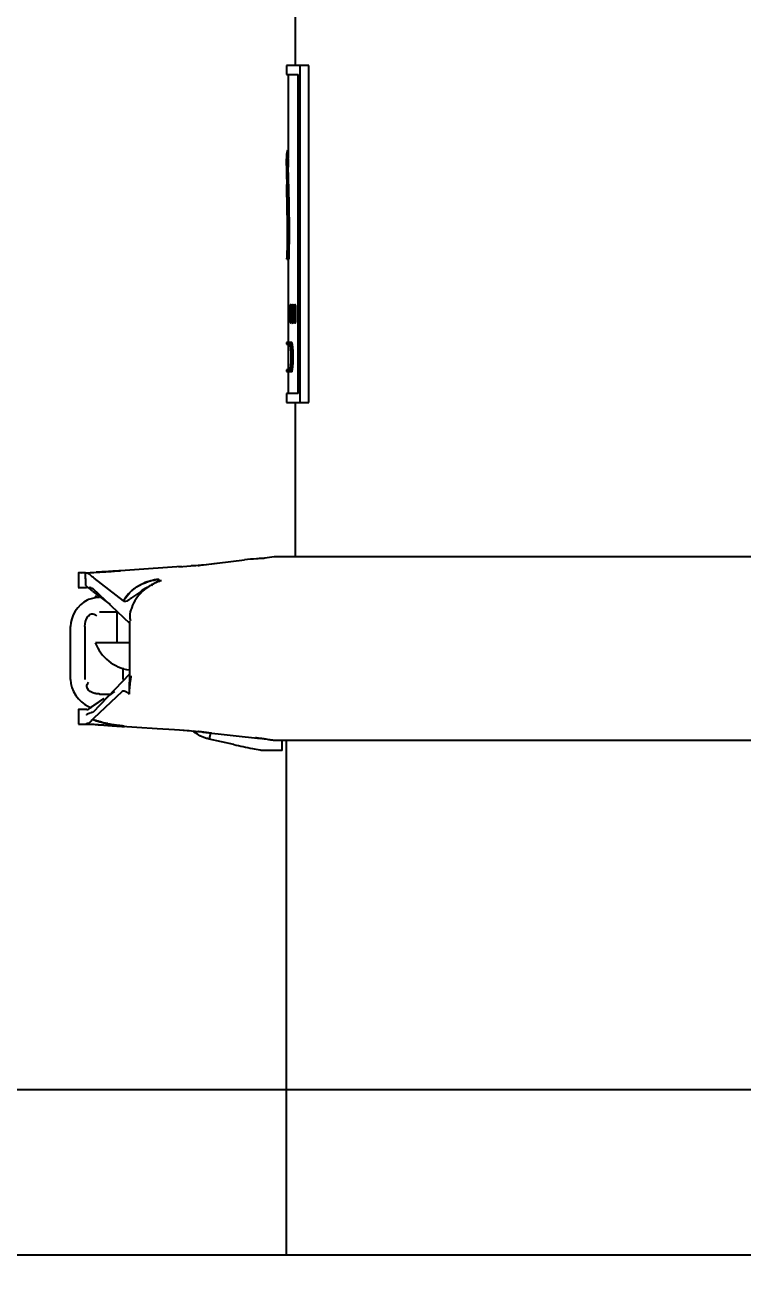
# Model space of a CAD drawing. Header units: millimetres. Extents: x 6781 to 13993, y -7973 to 4183.
# Drawn here: x 7328.3 to 7407.1, y -5949.8 to -5812.4 of the extents above; entities that cross this region are included whole.
import ezdxf

# ---------------------------------------------------------------- set-up
doc = ezdxf.new("R2010")
doc.units = ezdxf.units.MM
doc.header["$LTSCALE"] = 307.34
doc.header["$PDMODE"] = 3
doc.header["$PDSIZE"] = 8
doc.layers.get('0').update_dxf_attribs({"linetype": 'CONTINUOUS'})
doc.layers.get('Defpoints').update_dxf_attribs({"linetype": 'CONTINUOUS'})
doc.styles.get("Standard").update_dxf_attribs({"font": 'calibri.ttf'})
doc.dimstyles.new('DIMSTYLE_1', dxfattribs={"dimtxt": 40, "dimasz": 35, "dimexe": 1.5, "dimexo": 1, "dimgap": 1, "dimtad": 1, "dimdsep": 46, "dimtxsty": 'Standard', "dimblk": '_FILLED', "dimblk1": '_FILLED', "dimblk2": '_FILLED', "dimcen": 0.09, "dimazin": 2, "dimtp": 0.01, "dimtm": 0.01, "dimtfac": 1, "dimtofl": 0, "dimtmove": 0, "dimatfit": 3, "dimldrblk": '_FILLED', "dimfxl": 1, "dimtolj": 1, "dimarcsym": 0})

# ---------------------------------------------------------------- blocks, each defined once
blk = doc.blocks.new('_FILLED')
at = {"color": 0, "linetype": 'ByBlock'}
blk.add_solid([(0, 0), (-1, 0.2143), (-1, -0.2143)], dxfattribs=at)
blk = doc.blocks.new('*D1027')
at = {"color": 0, "linetype": 'Continuous', "lineweight": -2}
for p, q in [((7442.53, -4935.46), (7018.96, -4935.46)), ((7020.46, -6715.39), (7020.46, -4970.46)), ((6892.82, -6750.39), (7021.96, -6750.39))]:
    blk.add_line(p, q, dxfattribs=at)
at = {"layer": 'Defpoints', "color": 0}
for p in [(7020.46, -4935.46), (7443.53, -4935.46), (6891.82, -6750.39)]:
    blk.add_point(p, dxfattribs=at)
at = {"color": 0, "linetype": 'ByBlock', "lineweight": -2, "xscale": 35, "yscale": 35, "zscale": 35}
for p, rotation in [((7020.46, -4935.46), 90.00000000000004), ((7020.46, -6750.39), 270)]:
    blk.add_blockref('_FILLED', p, dxfattribs=dict(at, rotation=rotation))
at = {"color": 0, "insert": (6966.13, -5716.91), "char_height": 40, "attachment_point": 2, "rotation": 90, "line_spacing_factor": 0.9}
blk.add_mtext('\\A1;G', dxfattribs=at)

msp = doc.modelspace()

# ---------------------------------------------------------------- linework, layer by layer
at = {"color": 0, "linetype": 'Continuous'}
for p, q in [((7357.95772, -5816.89485), (7357.95772, -5718.89485)), ((7359.41943, -5816.89485), (7356.95772, -5816.89485)), ((7356.95772, -5816.89485), (7356.95772, -5817.89485)), ((7358.43419, -5816.89485), (7358.43419, -5853.89485)), ((7359.41943, -5853.89485), (7359.41943, -5816.89485)), ((7356.95772, -5817.89485), (7358.24508, -5817.89485)), ((7357.15772, -5817.89485), (7357.15772, -5827.04623)), ((7358.24508, -5852.89485), (7358.24508, -5817.89485)), ((7357.06102, -5826.17698), (7357.15772, -5826.17698)), ((7356.95772, -5827.04623), (7356.9585, -5827.12215)), ((7356.95806, -5827.87804), (7356.95772, -5827.95927)), ((7356.95806, -5827.87804), (7357.15806, -5827.87774)), ((7356.9585, -5827.12215), (7357.1585, -5827.12215)), ((7357.1585, -5827.12215), (7357.15772, -5827.04623)), ((7357.1585, -5827.12215), (7357.15772, -5827.57664)), ((7357.15772, -5827.57664), (7357.15772, -5827.95904)), ((7356.96879, -5829.99282), (7357.00636, -5829.99282)), ((7357.00637, -5829.97596), (7357.01226, -5830.18382)), ((7357.01226, -5830.18382), (7357.01529, -5830.29247)), ((7357.0051, -5838.14149), (7357.00688, -5838.04557)), ((7357.0051, -5838.14149), (7357.2494, -5838.14149)), ((7357.0469, -5838.04149), (7357.01065, -5838.04149)), ((7357.05161, -5838.04494), (7357.04958, -5838.14149)), ((7357.15772, -5838.14149), (7357.15772, -5847.29485)), ((7357.39258, -5843.17024), (7357.39129, -5843.17026)), ((7357.39508, -5843.17052), (7357.39258, -5843.17024)), ((7357.39887, -5843.17057), (7357.39508, -5843.17052)), ((7357.40393, -5843.17054), (7357.39946, -5843.17057)), ((7357.40473, -5843.17054), (7357.40393, -5843.17054)), ((7357.41142, -5843.17056), (7357.40473, -5843.17054)), ((7357.41696, -5843.17056), (7357.41142, -5843.17056)), ((7357.4317, -5843.17056), (7357.41696, -5843.17056)), ((7357.4317, -5843.3097), (7357.4317, -5843.17056)), ((7357.45244, -5843.17056), (7357.50856, -5843.17056)), ((7357.45244, -5843.17056), (7357.45244, -5845.14915)), ((7357.50856, -5843.3097), (7357.50856, -5843.17056)), ((7357.74913, -5843.17514), (7357.844, -5843.17514)), ((7357.74913, -5843.17514), (7357.74913, -5845.14456)), ((7357.844, -5843.3097), (7357.844, -5843.17514)), ((7357.87473, -5843.17056), (7357.87473, -5845.14915)), ((7357.39999, -5843.3097), (7357.40145, -5843.3097)), ((7357.40145, -5843.3097), (7357.40329, -5843.3097)), ((7357.40329, -5843.3097), (7357.40769, -5843.3097)), ((7357.40769, -5843.3097), (7357.42107, -5843.3097)), ((7357.41418, -5843.3097), (7357.41919, -5843.3097)), ((7357.42107, -5843.3097), (7357.42713, -5843.3097)), ((7357.42107, -5843.3097), (7357.42713, -5843.3097)), ((7357.42713, -5843.3097), (7357.42883, -5843.3097)), ((7357.42713, -5843.3097), (7357.42883, -5843.3097)), ((7357.42883, -5843.3097), (7357.4317, -5843.3097)), ((7357.50856, -5843.3097), (7357.46339, -5843.3097)), ((7357.46339, -5845.14915), (7357.46339, -5843.3097)), ((7357.528, -5843.61305), (7357.52797, -5844.75379)), ((7357.56992, -5843.299), (7357.60126, -5843.299)), ((7357.63589, -5843.39686), (7357.63229, -5843.50695)), ((7357.63589, -5843.39686), (7357.65201, -5843.39686)), ((7357.67392, -5843.2883), (7357.70886, -5843.2883)), ((7357.844, -5843.3097), (7357.76443, -5843.3097)), ((7357.76443, -5844.19502), (7357.76443, -5843.3097)), ((7357.76443, -5844.19502), (7357.81323, -5844.19502)), ((7357.81323, -5844.33569), (7357.76443, -5844.33569)), ((7357.76443, -5845.00389), (7357.76443, -5844.33569)), ((7357.81323, -5844.33569), (7357.81323, -5844.19502)), ((7357.89174, -5845.01001), (7357.89174, -5843.3097)), ((7357.93729, -5843.30791), (7357.94055, -5843.30591)), ((7357.98786, -5843.30956), (7357.94788, -5843.30956)), ((7357.98786, -5843.30957), (7357.94788, -5843.30957)), ((7357.98658, -5843.30934), (7357.98547, -5843.29156)), ((7357.39628, -5845.1492), (7357.39889, -5845.14908)), ((7357.39998, -5845.01), (7357.39801, -5845.01001)), ((7357.39889, -5845.14908), (7357.40396, -5845.14923)), ((7357.40087, -5845.01), (7357.39998, -5845.01)), ((7357.40329, -5845.01001), (7357.40087, -5845.01)), ((7357.4044, -5845.01001), (7357.40329, -5845.01001)), ((7357.40396, -5845.14923), (7357.40912, -5845.14914)), ((7357.40892, -5845.01), (7357.40768, -5845.01)), ((7357.41418, -5845.01001), (7357.40892, -5845.01)), ((7357.40912, -5845.14914), (7357.41141, -5845.14913)), ((7357.40912, -5845.14914), (7357.41141, -5845.14914)), ((7357.41141, -5845.14913), (7357.41794, -5845.14916)), ((7357.41743, -5845.01001), (7357.41456, -5845.01001)), ((7357.41874, -5845.01001), (7357.41743, -5845.01001)), ((7357.41794, -5845.14916), (7357.4317, -5845.14915)), ((7357.4317, -5845.01001), (7357.41874, -5845.01001)), ((7357.42107, -5845.01001), (7357.41874, -5845.01001)), ((7357.4317, -5845.14915), (7357.4317, -5845.01001)), ((7357.46339, -5845.14915), (7357.45244, -5845.14915)), ((7357.60072, -5845.02078), (7357.56915, -5845.02078)), ((7357.61142, -5844.75434), (7357.61142, -5844.71426)), ((7357.71112, -5845.0146), (7357.67697, -5845.0146)), ((7357.70506, -5844.81735), (7357.71994, -5844.81735)), ((7357.71766, -5844.90603), (7357.71994, -5844.81735)), ((7357.844, -5845.14456), (7357.74913, -5845.14456)), ((7357.76443, -5845.00389), (7357.844, -5845.00389)), ((7357.844, -5845.14456), (7357.844, -5845.00389)), ((7357.87346, -5845.14915), (7357.90296, -5845.14925)), ((7357.87473, -5845.14915), (7357.90419, -5845.15001)), ((7357.92923, -5845.01092), (7357.89174, -5845.01001)), ((7357.90296, -5845.14925), (7357.91783, -5845.14915)), ((7357.90419, -5845.15001), (7357.91909, -5845.14915)), ((7357.91783, -5845.14915), (7357.93162, -5845.14897)), ((7357.98476, -5845.01092), (7357.92924, -5845.01092)), ((7357.93162, -5845.14897), (7357.94547, -5845.14932)), ((7357.54518, -5847.29485), (7356.95772, -5847.29485)), ((7356.95772, -5847.29485), (7356.95772, -5847.49485)), ((7356.95772, -5847.49485), (7357.34596, -5847.49485)), ((7357.15772, -5847.49485), (7357.15772, -5850.29485)), ((7357.34596, -5850.29485), (7356.95772, -5850.29485)), ((7356.95772, -5850.29485), (7356.95772, -5850.49485)), ((7356.95772, -5850.49485), (7357.54518, -5850.49485)), ((7357.15772, -5850.49485), (7357.15772, -5852.89485)), ((7358.24508, -5852.89485), (7356.95772, -5852.89485)), ((7356.95772, -5852.89485), (7356.95772, -5853.89485)), ((7356.95772, -5853.89485), (7359.41943, -5853.89485)), ((7357.95772, -5870.83218), (7357.95772, -5853.89485)), ((7343.89598, -5872.00914), (7341.31165, -5872.18308)), ((7345.44712, -5871.90364), (7343.89598, -5872.00913)), ((7345.15542, -5871.92178), (7348.19706, -5871.65439)), ((7347.83349, -5871.70282), (7352.35937, -5871.17319)), ((7348.19706, -5871.65439), (7349.25616, -5871.53634)), ((7354.59116, -5870.98629), (7354.48033, -5871.0018)), ((7557.91729, -5870.83218), (7355.80517, -5870.83218)), ((7334.12024, -5872.58995), (7334.16248, -5872.58397)), ((7334.12024, -5872.58994), (7334.12024, -5874.18994)), ((7334.89761, -5872.59485), (7334.2459, -5872.59485)), ((7334.50302, -5872.57016), (7336.32475, -5872.50233)), ((7334.90083, -5872.76108), (7334.897, -5872.59519)), ((7334.89768, -5872.59485), (7334.98689, -5872.59395)), ((7334.90335, -5872.86391), (7334.89768, -5872.59485)), ((7334.90771, -5873.06483), (7334.90083, -5872.76108)), ((7334.9091, -5873.1311), (7334.90335, -5872.86391)), ((7334.91493, -5873.39644), (7334.9091, -5873.1311)), ((7334.91835, -5873.59371), (7334.91468, -5873.39657)), ((7334.9869, -5872.59395), (7335.71648, -5872.54908)), ((7335.71648, -5872.54908), (7336.07584, -5872.52672)), ((7339.05345, -5875.6714), (7335.84298, -5873.15293)), ((7336.07593, -5872.52671), (7336.46205, -5872.50241)), ((7336.28103, -5872.51384), (7336.07606, -5872.52673)), ((7336.46205, -5872.50238), (7336.28103, -5872.51384)), ((7336.32475, -5872.50233), (7337.56764, -5872.43118)), ((7336.46205, -5872.50241), (7336.96907, -5872.47003)), ((7336.96907, -5872.47003), (7337.12159, -5872.46019)), ((7337.12159, -5872.46019), (7337.55546, -5872.43197)), ((7337.12284, -5872.4601), (7338.5367, -5872.36736)), ((7337.56757, -5872.43118), (7337.42842, -5872.44026)), ((7337.55546, -5872.43197), (7337.71018, -5872.42185)), ((7337.70949, -5872.4219), (7337.56757, -5872.43118)), ((7337.89184, -5872.40993), (7337.70949, -5872.4219)), ((7337.71018, -5872.42185), (7337.85233, -5872.41252)), ((7337.85233, -5872.41252), (7338.73363, -5872.3544)), ((7338.53553, -5872.36748), (7337.89184, -5872.40993)), ((7338.73363, -5872.3544), (7338.53553, -5872.36748)), ((7341.31165, -5872.18309), (7338.73363, -5872.3544)), ((7341.31165, -5872.18308), (7338.73364, -5872.3544)), ((7342.75077, -5873.31106), (7342.88917, -5873.2911)), ((7334.16248, -5874.18397), (7334.12024, -5874.18993)), ((7334.2459, -5874.19485), (7334.90782, -5874.19485)), ((7334.90782, -5874.19485), (7334.97897, -5874.19429)), ((7334.92308, -5873.98324), (7334.91835, -5873.59371)), ((7334.97897, -5874.19429), (7335.02015, -5874.19359)), ((7335.09036, -5874.2033), (7335.02015, -5874.19359)), ((7335.16882, -5874.23287), (7335.09036, -5874.2033)), ((7335.16882, -5874.23287), (7335.25936, -5874.16547)), ((7335.25936, -5874.16547), (7335.35356, -5874.20351)), ((7335.4641, -5874.24479), (7335.35356, -5874.20351)), ((7335.60374, -5874.29123), (7335.4641, -5874.24479)), ((7335.70712, -5874.63443), (7337.59562, -5876.07673)), ((7335.71435, -5874.28794), (7339.71474, -5878.09485)), ((7338.44325, -5876.88485), (7336.42471, -5876.88485)), ((7338.37281, -5880.28485), (7338.37281, -5876.88485)), ((7333.24724, -5884.28485), (7333.24724, -5878.48485)), ((7334.83597, -5878.48485), (7334.83597, -5884.28485)), ((7339.71474, -5877.8866), (7339.71474, -5883.90311)), ((7339.71474, -5880.28485), (7335.97286, -5880.28485)), ((7338.98172, -5883.00363), (7338.98172, -5884.28485)), ((7339.71474, -5883.69485), (7335.71435, -5887.90925)), ((7338.91394, -5885.60248), (7335.7767, -5888.58212)), ((7338.08586, -5885.59526), (7337.4315, -5886.09498)), ((7335.836, -5887.11806), (7336.91211, -5886.38971)), ((7336.91457, -5886.39245), (7335.836, -5887.11806)), ((7336.42471, -5885.88485), (7337.66908, -5885.88485)), ((7337.4315, -5886.09498), (7337.00067, -5886.50153)), ((7334.12734, -5887.59978), (7334.16958, -5887.6058)), ((7334.12734, -5887.59979), (7334.12734, -5889.19979)), ((7334.87998, -5887.59485), (7334.253, -5887.59485)), ((7334.9246, -5887.59509), (7334.87998, -5887.59485)), ((7335.03306, -5887.597), (7334.9246, -5887.59509)), ((7335.46261, -5887.96539), (7335.44726, -5887.97083)), ((7335.52564, -5887.94414), (7335.46261, -5887.96539)), ((7335.57088, -5887.91614), (7335.52564, -5887.94414)), ((7334.16958, -5889.2058), (7334.12734, -5889.1998)), ((7334.253, -5889.19485), (7334.91138, -5889.19485)), ((7334.96132, -5889.19517), (7334.91138, -5889.19485)), ((7336.32385, -5889.28734), (7334.9597, -5889.23646)), ((7335.63314, -5889.23623), (7334.96124, -5889.19517)), ((7335.8506, -5889.24964), (7335.63314, -5889.23623)), ((7336.26707, -5889.27552), (7335.8506, -5889.24964)), ((7336.54762, -5889.29314), (7336.26707, -5889.27552)), ((7336.26721, -5889.27551), (7336.43595, -5889.28611)), ((7337.53954, -5889.3567), (7336.32385, -5889.28734)), ((7336.43595, -5889.28611), (7336.92054, -5889.31685)), ((7336.71577, -5889.30378), (7336.54762, -5889.29314)), ((7336.91926, -5889.31673), (7336.71577, -5889.30378)), ((7337.34075, -5889.34381), (7336.91926, -5889.31673)), ((7336.92054, -5889.31685), (7337.34091, -5889.34386)), ((7337.34132, -5889.34394), (7336.92114, -5889.31686)), ((7337.56942, -5889.35864), (7337.34075, -5889.34381)), ((7337.34091, -5889.34386), (7337.53976, -5889.35674)), ((7338.87358, -5889.44448), (7337.34132, -5889.34394)), ((7337.53976, -5889.35674), (7337.83106, -5889.37571)), ((7337.92366, -5889.38178), (7337.56941, -5889.35864)), ((7339.17942, -5889.46465), (7337.92366, -5889.38178)), ((7338.87169, -5889.44428), (7339.17942, -5889.46465)), ((7340.54143, -5889.55523), (7338.87358, -5889.44448)), ((7346.26041, -5889.94264), (7344.68103, -5889.83473)), ((7347.89917, -5890.09144), (7345.61805, -5889.899)), ((7347.0397, -5889.99429), (7347.24462, -5890.00797)), ((7347.79151, -5890.07581), (7354.1011, -5890.76197)), ((7348.71686, -5890.17644), (7347.89917, -5890.09144)), ((7348.61222, -5890.15519), (7348.47469, -5890.83225)), ((7351.19876, -5891.44446), (7348.47488, -5890.83228)), ((7353.89806, -5890.74155), (7353.66674, -5890.71473)), ((7354.1011, -5890.76197), (7353.89935, -5890.7417)), ((7354.24328, -5890.76778), (7354.1011, -5890.76197)), ((7354.46444, -5890.78418), (7354.56683, -5890.79887)), ((7355.80845, -5890.95752), (7557.91729, -5890.95752)), ((7356.50582, -5892.069), (7356.48871, -5890.94707)), ((7356.95772, -5893.25977), (7356.95772, -5890.95745)), ((7356.95772, -5947.44616), (7356.95772, -5890.95752)), ((7356.49156, -5892.07195), (7354.41753, -5892.07195)), ((7356.49156, -5892.07195), (7356.50145, -5892.06811)), ((7747.44946, -5929.34355), (7166.46597, -5929.34355)), ((7166.46597, -5947.44616), (7747.44946, -5947.44616))]:
    msp.add_line(p, q, dxfattribs=at)
for points in [[(7347.25187, -5871.7822), (7347.00282, -5871.79784), (7346.74818, -5871.81492), (7346.48652, -5871.83249)], [(7354.48033, -5871.0018), (7354.36298, -5871.01212), (7354.23916, -5871.01728)], [(7335.84298, -5873.15293), (7335.78618, -5873.10713), (7335.73069, -5873.05994), (7335.6765, -5873.01149)], [(7335.70713, -5874.63443), (7335.65809, -5874.59611), (7335.6104, -5874.55712), (7335.56408, -5874.51745)], [(7335.68573, -5874.33878), (7335.61891, -5874.29747), (7335.60468, -5874.29452)], [(7343.03668, -5873.51019), (7343.02226, -5873.51048), (7343.00727, -5873.50898)], [(7337.11644, -5875.67257), (7337.51573, -5876.01474), (7337.59562, -5876.07673)], [(7335.836, -5887.11806), (7335.76565, -5887.1671), (7335.69705, -5887.21788), (7335.63031, -5887.27042)], [(7335.69852, -5887.92066), (7335.67326, -5887.87167), (7335.63224, -5887.90334), (7335.57088, -5887.91614)], [(7335.7765, -5888.58235), (7335.73992, -5888.61771), (7335.70295, -5888.65477), (7335.66559, -5888.69357)], [(7344.68103, -5889.83473), (7342.77004, -5889.70488), (7340.54143, -5889.55523)], [(7354.24328, -5890.76778), (7354.35658, -5890.77384), (7354.46444, -5890.78418)]]:
    msp.add_lwpolyline(points, dxfattribs=at)
for centre, radius, start, end in [((7360.81388, -5827.06355), 3.85744, 168.6496358, 179.742776), ((7360.993, -5827.09673), 4.03959, 166.8391796, 168.6881923), ((7370.13421, -5827.95559), 13.17649, 180.014858, 180.4249128), ((7370.29967, -5827.95548), 13.14195, 180.0150311, 180.417506), ((7362.70939, -5830.19356), 5.75168, 179.3356895, 180.0425072), ((7367.9226, -5830.19249), 10.96489, 180.0279029, 180.5173535), ((7357.25647, -5843.3091), 0.4516, 7.1717026, 13.8978744), ((7362.33884, -5843.39363), 4.96413, 179.4710799, 180.0601367), ((7360.21954, -5843.37495), 2.84475, 178.5803376, 179.4531606), ((7510.26252, -5844.15994), 152.72354, 179.7747002, 180.2227858), ((7355.51155, -5843.5479), 2.08647, 1.1406601, 2.7433752), ((7354.97229, -5843.56029), 2.62587, 0.3722653, 1.1767327), ((7352.89045, -5843.57407), 4.70776, 0.0842484, 0.3752654), ((7059.62792, -5844.1603), 297.97087, 359.8858603, 0.1140556), ((7356.16992, -5843.43447), 1.43839, 5.5461043, 6.3317043), ((7356.13694, -5843.4376), 1.47151, 5.1622293, 5.5431326), ((7354.57548, -5843.52861), 3.03586, 0.4047962, 2.5286862), ((7351.72552, -5843.55057), 5.88591, 0.0711826, 0.4225326), ((7371.44363, -5844.35829), 13.84117, 175.8911068, 176.0169132), ((7368.35907, -5844.13658), 10.74866, 175.7451046, 175.8917912), ((7356.55481, -5843.41289), 1.16083, 6.1782071, 7.9309303), ((7356.17673, -5843.45574), 1.54133, 5.844673, 6.2492245), ((7356.02002, -5843.47174), 1.69884, 5.3251139, 5.8432467), ((7355.51219, -5843.51672), 2.20866, 3.4509912, 5.2641487), ((7354.60413, -5843.57393), 3.11852, 2.5240487, 3.4960531), ((7357.40792, -5846.02258), 1.01258, 90.013639, 90.1991457), ((7370.65695, -5844.75166), 13.12899, 180.0092726, 180.126917), ((7356.07351, -5844.87489), 1.53516, 354.3428437, 354.7723875), ((7355.9241, -5844.86149), 1.68518, 354.7813422, 355.7015606), ((7356.06388, -5844.87643), 1.65303, 354.9877369, 355.2040936), ((7355.71597, -5844.84809), 2.0021, 355.2282396, 356.1954922), ((7355.16622, -5844.81072), 2.55311, 356.1773943, 356.6679681), ((7354.68316, -5844.7826), 3.03699, 356.6680348, 357.1371495), ((7354.10228, -5844.75356), 3.61859, 357.1371949, 357.5850563), ((7355.5601, -5847.8177), 1.88538, 10.2247496, 10.423809), ((7355.45868, -5847.83598), 1.98844, 9.9806225, 10.2243291), ((7355.55304, -5849.97073), 1.89256, 349.5983429, 349.7848688), ((7355.4547, -5849.95302), 1.99248, 349.7853595, 350.0265268), ((7302.26552, -5333.48232), 540.10372, 273.4732945, 273.5890674), ((7334.28277, -5874.87007), 1.09088, 41.7841568, 45.6623845), ((7342.69313, -5877.68944), 4.15856, 129.2966237, 131.2839931), ((7350.34234, -5888.97598), 17.14313, 120.4757059, 123.3622341), ((7343.43466, -5878.68612), 5.40134, 113.7039198, 117.4072357), ((7344.45874, -5877.82173), 4.54018, 117.1902674, 121.6653368), ((7344.4666, -5877.8361), 4.55655, 115.3401067, 117.1955765), ((7344.44259, -5877.78675), 4.50173, 108.1981734, 110.6793788), ((7336.41146, -5878.41554), 3.1276, 112.5708904, 115.4466182), ((7340.37281, -5877.01152), 4.72667, 155.5821379, 158.573754), ((7340.37281, -5878.55819), 4.72667, 201.426246, 261.8074287), ((7300.66686, -6457.35279), 569.19169, 86.4140697, 86.5457747), ((7339.91238, -5877.08012), 12.34648, 260.8269925, 261.6636486), ((7340.05297, -5876.12161), 13.31525, 261.6630455, 262.3681329), ((7340.25222, -5874.6219), 14.82813, 262.3746808, 263.3258017), ((7366.78548, -5821.72818), 71.43743, 257.3974294, 259.051466)]:
    msp.add_arc(centre, radius, start, end, dxfattribs=at)
at = {"color": 0, "linetype": 'Continuous', "extrusion": (0, 0, -1)}
msp.add_ellipse((7456.95772, -5827.12215), major_axis=(1.65618, 114.67565), ratio=0.871905097, start_param=4.693206231, end_param=4.699797336, dxfattribs=at)
at = {"color": 0, "linetype": 'Continuous'}
for points, knots in [([(7356.95808, -5828.05331), (7356.95892, -5828.1703), (7356.97014, -5828.81132), (7356.9914, -5829.45208), (7357.00637, -5829.97596)], [0, 0, 0, 0, 0.182491743, 1, 1, 1, 1]), ([(7357.21203, -5830.18072), (7357.20575, -5829.95617), (7357.1859, -5829.24642), (7357.1615, -5828.53665), (7357.15807, -5828.05125)], [0, 0, 0, 0, 0.316366275, 1, 1, 1, 1]), ([(7356.96879, -5829.99236), (7356.96573, -5829.99218), (7356.96373, -5830.00901), (7356.95841, -5830.04582), (7356.95852, -5830.09317), (7356.9581, -5830.12687)], [0, 0, 0, 0, 0.067667157, 0.254882853, 1, 1, 1, 1]), ([(7356.95816, -5830.29149), (7356.96168, -5830.70093), (7356.9927, -5831.76195), (7357.04392, -5834.34497), (7357.03871, -5836.51958), (7357.01065, -5838.04149)], [0, 0, 0, 0, 0.158483873, 0.410823669, 1, 1, 1, 1]), ([(7357.01529, -5830.29247), (7357.03152, -5830.87784), (7357.09537, -5833.46136), (7357.09305, -5836.04664), (7357.05161, -5838.04494)], [0, 0, 0, 0, 0.226594271, 1, 1, 1, 1]), ([(7357.2494, -5838.14149), (7357.26367, -5837.47069), (7357.30493, -5834.81715), (7357.26748, -5832.16279), (7357.21203, -5830.18072)], [0, 0, 0, 0, 0.252825836, 1, 1, 1, 1]), ([(7357.38075, -5843.2107), (7357.38012, -5843.21687), (7357.37745, -5843.24807), (7357.3763, -5843.27938), (7357.37566, -5843.30447)], [0, 0, 0, 0, 0.198168757, 1, 1, 1, 1]), ([(7357.39129, -5843.17053), (7357.38788, -5843.1706), (7357.38231, -5843.18883), (7357.38418, -5843.20059), (7357.38075, -5843.2107)], [0, 0, 0, 0, 0.242370474, 1, 1, 1, 1]), ([(7357.56917, -5843.15986), (7357.56423, -5843.15986), (7357.55471, -5843.17834), (7357.5436, -5843.2336), (7357.53722, -5843.2932), (7357.53412, -5843.33832)], [0, 0, 0, 0, 0.080323794, 0.265041661, 1, 1, 1, 1]), ([(7357.5763, -5843.16504), (7357.57533, -5843.16359), (7357.57344, -5843.16115), (7357.57045, -5843.15986), (7357.56917, -5843.15986)], [0, 0, 0, 0, 0.578240388, 1, 1, 1, 1]), ([(7357.59954, -5843.27584), (7357.59798, -5843.26179), (7357.59223, -5843.22499), (7357.58951, -5843.18468), (7357.5763, -5843.16504)], [0, 0, 0, 0, 0.373975662, 1, 1, 1, 1]), ([(7357.67405, -5843.16444), (7357.65722, -5843.16444), (7357.64952, -5843.25243), (7357.64324, -5843.29608), (7357.64004, -5843.3391)], [0, 0, 0, 0, 0.280631577, 1, 1, 1, 1]), ([(7357.69485, -5843.20063), (7357.69348, -5843.19531), (7357.68976, -5843.1831), (7357.6827, -5843.16444), (7357.67405, -5843.16444)], [0, 0, 0, 0, 0.388307492, 1, 1, 1, 1]), ([(7357.90196, -5843.17032), (7357.89753, -5843.16913), (7357.88827, -5843.1738), (7357.87927, -5843.17056), (7357.87473, -5843.17056)], [0, 0, 0, 0, 0.502659337, 1, 1, 1, 1]), ([(7357.91065, -5843.17485), (7357.90908, -5843.17502), (7357.90605, -5843.17293), (7357.9036, -5843.17076), (7357.90196, -5843.17032)], [0, 0, 0, 0, 0.481275381, 1, 1, 1, 1]), ([(7357.91566, -5843.17177), (7357.91482, -5843.17241), (7357.91335, -5843.17369), (7357.91156, -5843.17475), (7357.91065, -5843.17485)], [0, 0, 0, 0, 0.536398782, 1, 1, 1, 1]), ([(7357.91869, -5843.17024), (7357.91816, -5843.1703), (7357.91707, -5843.17074), (7357.91614, -5843.1714), (7357.91566, -5843.17177)], [0, 0, 0, 0, 0.468467619, 1, 1, 1, 1]), ([(7357.93416, -5843.17061), (7357.93193, -5843.17227), (7357.92603, -5843.17635), (7357.92149, -5843.1699), (7357.91869, -5843.17024)], [0, 0, 0, 0, 0.496781602, 1, 1, 1, 1]), ([(7357.94587, -5843.17004), (7357.94443, -5843.16858), (7357.93995, -5843.16617), (7357.93583, -5843.16904), (7357.93416, -5843.17061)], [0, 0, 0, 0, 0.47277093, 1, 1, 1, 1]), ([(7357.95542, -5843.16571), (7357.9534, -5843.16619), (7357.9518, -5843.17028), (7357.94723, -5843.17087), (7357.94587, -5843.17004)], [0, 0, 0, 0, 0.565269557, 1, 1, 1, 1]), ([(7357.95973, -5843.16907), (7357.9591, -5843.16811), (7357.95814, -5843.1665), (7357.95615, -5843.16553), (7357.95542, -5843.16571)], [0, 0, 0, 0, 0.601397793, 1, 1, 1, 1]), ([(7357.98283, -5843.25664), (7357.98163, -5843.24567), (7357.97654, -5843.21606), (7357.9702, -5843.18522), (7357.95973, -5843.16907)], [0, 0, 0, 0, 0.364303182, 1, 1, 1, 1]), ([(7357.37471, -5843.39884), (7357.37486, -5843.78578), (7357.37663, -5844.30319), (7357.37342, -5844.82064), (7357.37504, -5844.95111)], [0, 0, 0, 0, 0.747824481, 1, 1, 1, 1]), ([(7357.38728, -5844.97404), (7357.38177, -5844.90463), (7357.38521, -5844.76507), (7357.3835, -5844.48663), (7357.38425, -5844.20804), (7357.38409, -5843.92936), (7357.38421, -5843.75552), (7357.38401, -5843.61566), (7357.38463, -5843.51294), (7357.38267, -5843.42043), (7357.38679, -5843.36327), (7357.38418, -5843.30975), (7357.39999, -5843.3097)], [0, 0, 0, 0, 0.125339789, 0.250704809, 0.501434848, 0.626799867, 0.752164886, 0.814847398, 0.877529918, 0.940212475, 0.971551998, 1, 1, 1, 1]), ([(7357.53412, -5843.33832), (7357.53272, -5843.35865), (7357.52779, -5843.45015), (7357.528, -5843.54181), (7357.528, -5843.61305)], [0, 0, 0, 0, 0.222436828, 1, 1, 1, 1]), ([(7357.54295, -5843.45188), (7357.54387, -5843.43497), (7357.54832, -5843.38638), (7357.5504, -5843.33546), (7357.56353, -5843.30604)], [0, 0, 0, 0, 0.344562552, 1, 1, 1, 1]), ([(7357.56353, -5843.30604), (7357.56437, -5843.30416), (7357.56573, -5843.30121), (7357.56872, -5843.299), (7357.56994, -5843.299)], [0, 0, 0, 0, 0.629773966, 1, 1, 1, 1]), ([(7357.56994, -5843.299), (7357.57399, -5843.29902), (7357.5803, -5843.31581), (7357.58969, -5843.36026), (7357.5938, -5843.41068), (7357.59563, -5843.44804)], [0, 0, 0, 0, 0.079400551, 0.266617434, 1, 1, 1, 1]), ([(7357.70699, -5843.74061), (7357.69938, -5843.93037), (7357.63696, -5844.3309), (7357.62881, -5844.73699), (7357.64043, -5844.9512)], [0, 0, 0, 0, 0.469571913, 1, 1, 1, 1]), ([(7357.64555, -5843.50695), (7357.64807, -5843.46018), (7357.65239, -5843.39119), (7357.65749, -5843.32046), (7357.66529, -5843.29895)], [0, 0, 0, 0, 0.671819179, 1, 1, 1, 1]), ([(7357.67054, -5845.00918), (7357.66334, -5844.9958), (7357.65891, -5844.95479), (7357.65015, -5844.86592), (7357.64724, -5844.72487), (7357.649, -5844.53598), (7357.67306, -5844.29898), (7357.70776, -5844.00595), (7357.72402, -5843.78411), (7357.72402, -5843.66138)], [0, 0, 0, 0, 0.033718355, 0.088514839, 0.200150921, 0.345102683, 0.507739723, 0.727810572, 1, 1, 1, 1]), ([(7357.66529, -5843.29895), (7357.66566, -5843.29647), (7357.66723, -5843.29158), (7357.67171, -5843.28891), (7357.67392, -5843.2883)], [0, 0, 0, 0, 0.521765004, 1, 1, 1, 1]), ([(7357.67392, -5843.2883), (7357.68166, -5843.2883), (7357.69065, -5843.32505), (7357.69865, -5843.3735), (7357.70589, -5843.46569), (7357.70787, -5843.53238), (7357.70851, -5843.56993)], [0, 0, 0, 0, 0.080978852, 0.287303081, 0.606843956, 1, 1, 1, 1]), ([(7357.72402, -5843.66138), (7357.72402, -5843.64099), (7357.72371, -5843.56604), (7357.72205, -5843.49109), (7357.71962, -5843.4366)], [0, 0, 0, 0, 0.27213853, 1, 1, 1, 1]), ([(7357.89174, -5843.3097), (7357.89643, -5843.3097), (7357.90577, -5843.31139), (7357.9151, -5843.31305), (7357.91984, -5843.31306)], [0, 0, 0, 0, 0.497626744, 1, 1, 1, 1]), ([(7357.91984, -5843.31306), (7357.92277, -5843.31307), (7357.92896, -5843.31233), (7357.93455, -5843.30958), (7357.93729, -5843.30791)], [0, 0, 0, 0, 0.477365969, 1, 1, 1, 1]), ([(7357.96977, -5843.42285), (7357.96977, -5843.57668), (7357.96974, -5843.88433), (7357.96984, -5844.26895), (7357.96967, -5844.53808), (7357.96995, -5844.69205), (7357.9691, -5844.80737), (7357.97162, -5844.90001), (7357.96445, -5844.96112), (7357.96408, -5844.99887), (7357.94058, -5845.01092), (7357.92923, -5845.01092)], [0, 0, 0, 0, 0.28722606, 0.57445185, 0.718084482, 0.789860915, 0.861734724, 0.934052583, 0.960926687, 0.978819206, 1, 1, 1, 1]), ([(7357.94055, -5843.30591), (7357.94171, -5843.30525), (7357.94403, -5843.304), (7357.94681, -5843.3043), (7357.94792, -5843.30485)], [0, 0, 0, 0, 0.519138416, 1, 1, 1, 1]), ([(7357.94792, -5843.30485), (7357.95022, -5843.30602), (7357.96731, -5843.32532), (7357.96644, -5843.35302), (7357.96793, -5843.37517)], [0, 0, 0, 0, 0.104172157, 1, 1, 1, 1]), ([(7357.98541, -5845.01084), (7357.99321, -5844.8745), (7357.98553, -5844.6), (7357.98883, -5844.05044), (7357.98737, -5843.63723), (7357.98721, -5843.36169)], [0, 0, 0, 0, 0.24843273, 0.498766453, 1, 1, 1, 1]), ([(7357.38114, -5845.09283), (7357.38258, -5845.10793), (7357.38282, -5845.12415), (7357.39157, -5845.1492), (7357.39628, -5845.1492)], [0, 0, 0, 0, 0.763287833, 1, 1, 1, 1]), ([(7357.53855, -5845.04621), (7357.54148, -5845.07522), (7357.54578, -5845.10588), (7357.55831, -5845.15986), (7357.56898, -5845.15987)], [0, 0, 0, 0, 0.731969248, 1, 1, 1, 1]), ([(7357.56053, -5845.00955), (7357.5501, -5844.98115), (7357.54381, -5844.89413), (7357.54028, -5844.8092), (7357.54013, -5844.75378)], [0, 0, 0, 0, 0.353118349, 1, 1, 1, 1]), ([(7357.56915, -5845.02078), (7357.56708, -5845.0195), (7357.56333, -5845.01629), (7357.56117, -5845.01183), (7357.56053, -5845.00955)], [0, 0, 0, 0, 0.506192188, 1, 1, 1, 1]), ([(7357.56898, -5845.15987), (7357.57052, -5845.15987), (7357.57426, -5845.15804), (7357.57631, -5845.15474), (7357.57742, -5845.15276)], [0, 0, 0, 0, 0.40377549, 1, 1, 1, 1]), ([(7357.5982, -5844.75389), (7357.59812, -5844.79058), (7357.59709, -5844.85515), (7357.59095, -5844.94317), (7357.58372, -5844.98803), (7357.57592, -5845.02078), (7357.56915, -5845.02078)], [0, 0, 0, 0, 0.406060123, 0.73003692, 0.92500901, 1, 1, 1, 1]), ([(7357.57742, -5845.15276), (7357.58033, -5845.14759), (7357.59378, -5845.10629), (7357.59754, -5845.06314), (7357.60119, -5845.02622)], [0, 0, 0, 0, 0.13779718, 1, 1, 1, 1]), ([(7357.60453, -5844.98779), (7357.60584, -5844.97048), (7357.61062, -5844.89275), (7357.61142, -5844.81484), (7357.61142, -5844.75434)], [0, 0, 0, 0, 0.222978009, 1, 1, 1, 1]), ([(7357.64853, -5845.05688), (7357.6512, -5845.08167), (7357.65507, -5845.10861), (7357.66664, -5845.15526), (7357.67634, -5845.15526)], [0, 0, 0, 0, 0.719883757, 1, 1, 1, 1]), ([(7357.67697, -5845.0146), (7357.67579, -5845.0146), (7357.67289, -5845.01329), (7357.67136, -5845.0107), (7357.67054, -5845.00918)], [0, 0, 0, 0, 0.406719596, 1, 1, 1, 1]), ([(7357.67634, -5845.15526), (7357.68332, -5845.15526), (7357.69627, -5845.12868), (7357.69921, -5845.10919), (7357.70184, -5845.09357)], [0, 0, 0, 0, 0.305718045, 1, 1, 1, 1]), ([(7357.68349, -5845.01052), (7357.68261, -5845.01167), (7357.68077, -5845.01361), (7357.67815, -5845.0146), (7357.67697, -5845.0146)], [0, 0, 0, 0, 0.551930879, 1, 1, 1, 1]), ([(7357.6983, -5844.94916), (7357.69748, -5844.9566), (7357.69438, -5844.97713), (7357.69178, -5844.99971), (7357.68349, -5845.01052)], [0, 0, 0, 0, 0.354496468, 1, 1, 1, 1]), ([(7357.70102, -5844.91881), (7357.70064, -5844.92411), (7357.69983, -5844.93424), (7357.69884, -5844.94435), (7357.6983, -5844.94916)], [0, 0, 0, 0, 0.523323582, 1, 1, 1, 1]), ([(7357.70506, -5844.81735), (7357.70489, -5844.82694), (7357.70415, -5844.86078), (7357.70277, -5844.89461), (7357.70102, -5844.91881)], [0, 0, 0, 0, 0.283328406, 1, 1, 1, 1]), ([(7357.94547, -5845.14932), (7357.94708, -5845.14932), (7357.95041, -5845.14912), (7357.95362, -5845.14805), (7357.95512, -5845.14723)], [0, 0, 0, 0, 0.486044073, 1, 1, 1, 1]), ([(7357.95512, -5845.14723), (7357.9567, -5845.14637), (7357.96072, -5845.14325), (7357.96253, -5845.1384), (7357.96342, -5845.13539)], [0, 0, 0, 0, 0.364443246, 1, 1, 1, 1]), ([(7357.96508, -5845.13548), (7357.96767, -5845.12982), (7357.98113, -5845.08961), (7357.98336, -5845.04678), (7357.98541, -5845.01084)], [0, 0, 0, 0, 0.147436982, 1, 1, 1, 1]), ([(7357.34596, -5847.29485), (7357.36516, -5847.2945), (7357.39383, -5847.37885), (7357.40594, -5847.43076), (7357.41437, -5847.47658)], [0, 0, 0, 0, 0.291941678, 1, 1, 1, 1]), ([(7357.54518, -5850.49485), (7357.55906, -5850.49511), (7357.58463, -5850.44201), (7357.60551, -5850.35934), (7357.6321, -5850.20825), (7357.66434, -5849.92267), (7357.69181, -5849.47672), (7357.70374, -5848.89482), (7357.69186, -5848.31296), (7357.66435, -5847.86706), (7357.63209, -5847.58154), (7357.6055, -5847.43045), (7357.58462, -5847.34776), (7357.55907, -5847.2946), (7357.54518, -5847.29485)], [0, 0, 0, 0, 0.012856449, 0.04220739, 0.088262656, 0.149941142, 0.310855728, 0.50000963, 0.689172177, 0.850046099, 0.911705348, 0.957767813, 0.987135713, 1, 1, 1, 1]), ([(7357.34596, -5850.29485), (7357.3581, -5850.29508), (7357.38065, -5850.24874), (7357.39879, -5850.17598), (7357.4218, -5850.04329), (7357.44964, -5849.79326), (7357.47369, -5849.4034), (7357.4833, -5848.89485), (7357.47369, -5848.3863), (7357.44964, -5847.99645), (7357.4218, -5847.74641), (7357.39879, -5847.61373), (7357.38065, -5847.54097), (7357.3581, -5847.49463), (7357.34596, -5847.49485)], [0, 0, 0, 0, 0.012853399, 0.042236694, 0.088587263, 0.150431005, 0.3109906, 0.5, 0.6890094, 0.849568995, 0.911412737, 0.957763306, 0.987146601, 1, 1, 1, 1]), ([(7357.41702, -5847.49135), (7357.45116, -5847.68532), (7357.48728, -5848.15408), (7357.50844, -5848.89461), (7357.4873, -5849.63521), (7357.4512, -5850.10406), (7357.41707, -5850.29811)], [0, 0, 0, 0, 0.210000868, 0.499952096, 0.789929165, 1, 1, 1, 1]), ([(7357.4145, -5850.31242), (7357.40605, -5850.35842), (7357.3939, -5850.41048), (7357.36522, -5850.49521), (7357.34596, -5850.49485)], [0, 0, 0, 0, 0.708162049, 1, 1, 1, 1]), ([(7347.26179, -5871.78086), (7347.34894, -5871.76577), (7347.53935, -5871.73813), (7347.73029, -5871.71491), (7347.83349, -5871.70282)], [0, 0, 0, 0, 0.459801029, 1, 1, 1, 1]), ([(7354.23916, -5871.01728), (7354.14824, -5871.01916), (7353.96081, -5871.02589), (7353.7736, -5871.03708), (7353.67725, -5871.04374)], [0, 0, 0, 0, 0.484957692, 1, 1, 1, 1]), ([(7355.80458, -5870.83226), (7355.74156, -5870.83226), (7355.33409, -5870.86078), (7354.93128, -5870.92902), (7354.59116, -5870.98629)], [0, 0, 0, 0, 0.154487891, 1, 1, 1, 1]), ([(7334.13287, -5872.59373), (7334.1244, -5872.59347), (7334.09714, -5872.59551), (7334.11202, -5872.59029), (7334.11444, -5872.59005)], [0, 0, 0, 0, 0.776951974, 1, 1, 1, 1]), ([(7334.2459, -5872.59485), (7334.22506, -5872.59485), (7334.18739, -5872.59471), (7334.14971, -5872.59423), (7334.13287, -5872.59373)], [0, 0, 0, 0, 0.552975363, 1, 1, 1, 1]), ([(7334.91695, -5873.52754), (7334.91561, -5873.45037), (7334.91269, -5873.29613), (7334.90941, -5873.1419), (7334.90771, -5873.06483)], [0, 0, 0, 0, 0.500297436, 1, 1, 1, 1]), ([(7334.98689, -5872.59395), (7335.0468, -5872.5929), (7335.20486, -5872.62239), (7335.33137, -5872.72208), (7335.40189, -5872.78695)], [0, 0, 0, 0, 0.384739575, 1, 1, 1, 1]), ([(7335.40189, -5872.78695), (7335.42664, -5872.80972), (7335.47806, -5872.86053), (7335.52651, -5872.91415), (7335.55173, -5872.94335)], [0, 0, 0, 0, 0.465770157, 1, 1, 1, 1]), ([(7335.55173, -5872.94335), (7335.57262, -5872.96754), (7335.61556, -5873.01917), (7335.65685, -5873.07212), (7335.6781, -5873.10014)], [0, 0, 0, 0, 0.476169232, 1, 1, 1, 1]), ([(7342.31527, -5873.39542), (7342.38725, -5873.37893), (7342.5315, -5873.34853), (7342.67669, -5873.32303), (7342.74933, -5873.31151)], [0, 0, 0, 0, 0.501033952, 1, 1, 1, 1]), ([(7342.80543, -5873.37393), (7342.79603, -5873.36416), (7342.77699, -5873.34362), (7342.75862, -5873.32249), (7342.74929, -5873.31147)], [0, 0, 0, 0, 0.484485412, 1, 1, 1, 1]), ([(7342.84531, -5873.4131), (7342.83864, -5873.40695), (7342.82515, -5873.39408), (7342.81206, -5873.38082), (7342.80543, -5873.37393)], [0, 0, 0, 0, 0.487020409, 1, 1, 1, 1]), ([(7343.00335, -5873.50831), (7342.97724, -5873.50348), (7342.91956, -5873.47657), (7342.87141, -5873.43716), (7342.84531, -5873.4131)], [0, 0, 0, 0, 0.427894658, 1, 1, 1, 1]), ([(7342.88917, -5873.2911), (7342.91303, -5873.32246), (7342.94734, -5873.38055), (7342.97371, -5873.44308), (7342.99026, -5873.4654)], [0, 0, 0, 0, 0.586450019, 1, 1, 1, 1]), ([(7342.99117, -5873.39489), (7342.97412, -5873.38011), (7342.93931, -5873.34651), (7342.90714, -5873.31042), (7342.89056, -5873.29073)], [0, 0, 0, 0, 0.467093323, 1, 1, 1, 1]), ([(7343.15737, -5873.47239), (7343.1312, -5873.47443), (7343.06826, -5873.45628), (7343.01835, -5873.41848), (7342.99117, -5873.39489)], [0, 0, 0, 0, 0.42178148, 1, 1, 1, 1]), ([(7334.10185, -5874.19067), (7334.08717, -5874.19618), (7334.27572, -5874.18719), (7334.29388, -5874.19134), (7334.36641, -5874.18945)], [0, 0, 0, 0, 0.177625415, 1, 1, 1, 1]), ([(7334.92308, -5873.98324), (7334.9224, -5873.90724), (7334.92064, -5873.75534), (7334.91826, -5873.60344), (7334.91695, -5873.52754)], [0, 0, 0, 0, 0.500279102, 1, 1, 1, 1]), ([(7334.92308, -5873.98324), (7334.94141, -5873.99884), (7334.98345, -5874.03278), (7335.02373, -5874.06889), (7335.04516, -5874.08984)], [0, 0, 0, 0, 0.445406673, 1, 1, 1, 1]), ([(7335.09619, -5874.14319), (7335.10836, -5874.15681), (7335.13331, -5874.18612), (7335.15683, -5874.2166), (7335.16882, -5874.23287)], [0, 0, 0, 0, 0.474755629, 1, 1, 1, 1]), ([(7335.35476, -5874.34784), (7335.32302, -5874.32465), (7335.26289, -5874.28327), (7335.19924, -5874.24723), (7335.16882, -5874.23287)], [0, 0, 0, 0, 0.538798413, 1, 1, 1, 1]), ([(7335.56408, -5874.51745), (7335.52865, -5874.48643), (7335.46017, -5874.42827), (7335.38927, -5874.37304), (7335.35476, -5874.34784)], [0, 0, 0, 0, 0.524246348, 1, 1, 1, 1]), ([(7341.26003, -5873.74217), (7341.2085, -5873.76477), (7341.10601, -5873.81159), (7341.00504, -5873.86159), (7340.95492, -5873.88741)], [0, 0, 0, 0, 0.499492484, 1, 1, 1, 1]), ([(7342.07534, -5873.95745), (7342.00358, -5873.99712), (7341.86051, -5874.07742), (7341.71853, -5874.15964), (7341.64781, -5874.20127)], [0, 0, 0, 0, 0.499774719, 1, 1, 1, 1]), ([(7342.42127, -5873.76434), (7342.36767, -5873.79742), (7342.26297, -5873.8709), (7342.16934, -5873.95828), (7342.12553, -5874.0057)], [0, 0, 0, 0, 0.493817555, 1, 1, 1, 1]), ([(7342.56278, -5873.68604), (7342.53864, -5873.69803), (7342.49084, -5873.72301), (7342.44423, -5873.75018), (7342.42127, -5873.76434)], [0, 0, 0, 0, 0.499756138, 1, 1, 1, 1]), ([(7342.85286, -5873.57507), (7342.79592, -5873.59656), (7342.68277, -5873.64191), (7342.57157, -5873.69186), (7342.51643, -5873.71797)], [0, 0, 0, 0, 0.499398268, 1, 1, 1, 1]), ([(7342.85051, -5873.567), (7342.80139, -5873.58411), (7342.70408, -5873.62053), (7342.6092, -5873.663), (7342.56278, -5873.68604)], [0, 0, 0, 0, 0.500901287, 1, 1, 1, 1]), ([(7343.23397, -5873.45087), (7343.16964, -5873.46871), (7343.04103, -5873.5048), (7342.9136, -5873.54503), (7342.85051, -5873.567)], [0, 0, 0, 0, 0.49979022, 1, 1, 1, 1]), ([(7342.99026, -5873.4654), (7342.99639, -5873.47367), (7343.01098, -5873.48923), (7343.03121, -5873.49681), (7343.04155, -5873.49859)], [0, 0, 0, 0, 0.495098377, 1, 1, 1, 1]), ([(7339.05339, -5875.67146), (7339.09511, -5875.60797), (7339.17878, -5875.48066), (7339.26447, -5875.35468), (7339.30842, -5875.29222)], [0, 0, 0, 0, 0.498658192, 1, 1, 1, 1]), ([(7339.32255, -5875.24987), (7339.27316, -5875.31709), (7339.17862, -5875.45467), (7339.09344, -5875.59824), (7339.05345, -5875.6714)], [0, 0, 0, 0, 0.500114631, 1, 1, 1, 1]), ([(7334.83597, -5878.48485), (7334.83597, -5878.10299), (7334.94108, -5877.53168), (7335.56326, -5876.98503), (7335.95636, -5877.16961), (7336.1098, -5877.29044)], [0, 0, 0, 0, 0.515966467, 0.736103606, 1, 1, 1, 1]), ([(7339.96916, -5876.38976), (7339.94117, -5876.46977), (7339.88531, -5876.63018), (7339.83613, -5876.7929), (7339.81486, -5876.87529)], [0, 0, 0, 0, 0.499053085, 1, 1, 1, 1]), ([(7339.71474, -5883.90311), (7339.71474, -5884.00494), (7339.71363, -5884.20804), (7339.71085, -5884.41112), (7339.7092, -5884.51237)], [0, 0, 0, 0, 0.501379102, 1, 1, 1, 1]), ([(7339.83397, -5884.42345), (7339.84703, -5884.3344), (7339.87385, -5884.16071), (7339.90352, -5883.98748), (7339.91875, -5883.90311)], [0, 0, 0, 0, 0.512140039, 1, 1, 1, 1]), ([(7335.04421, -5885.0761), (7335.04421, -5885), (7335.08472, -5884.82655), (7335.17918, -5884.67866), (7335.23871, -5884.602)], [0, 0, 0, 0, 0.439483485, 1, 1, 1, 1]), ([(7336.01721, -5885.84084), (7335.94899, -5885.82687), (7335.81373, -5885.79285), (7335.68222, -5885.74615), (7335.61804, -5885.71914)], [0, 0, 0, 0, 0.499987854, 1, 1, 1, 1]), ([(7338.91376, -5885.60239), (7338.96861, -5885.55032), (7339.15714, -5885.51168), (7339.30536, -5885.59841), (7339.38076, -5885.64782)], [0, 0, 0, 0, 0.456232942, 1, 1, 1, 1]), ([(7339.38076, -5885.64782), (7339.40629, -5885.66455), (7339.45584, -5885.70007), (7339.50284, -5885.73886), (7339.52567, -5885.75889)], [0, 0, 0, 0, 0.501264078, 1, 1, 1, 1]), ([(7339.52567, -5885.75889), (7339.5536, -5885.7834), (7339.60502, -5885.83198), (7339.65293, -5885.88404), (7339.67457, -5885.90964)], [0, 0, 0, 0, 0.52579504, 1, 1, 1, 1]), ([(7339.69561, -5885.19656), (7339.69317, -5885.31385), (7339.68849, -5885.54753), (7339.68519, -5885.78123), (7339.68415, -5885.89763)], [0, 0, 0, 0, 0.501945605, 1, 1, 1, 1]), ([(7339.7092, -5884.51237), (7339.70733, -5884.6268), (7339.70291, -5884.85486), (7339.69798, -5885.08292), (7339.69561, -5885.19656)], [0, 0, 0, 0, 0.501699754, 1, 1, 1, 1]), ([(7336.17738, -5885.86777), (7336.1508, -5885.86428), (7336.09724, -5885.85625), (7336.044, -5885.84632), (7336.01721, -5885.84084)], [0, 0, 0, 0, 0.495038036, 1, 1, 1, 1]), ([(7336.42471, -5885.88485), (7336.38467, -5885.88485), (7336.30198, -5885.88171), (7336.21967, -5885.87332), (7336.17738, -5885.86777)], [0, 0, 0, 0, 0.484204407, 1, 1, 1, 1]), ([(7334.13997, -5887.59598), (7334.13149, -5887.59624), (7334.10425, -5887.59419), (7334.11911, -5887.59944), (7334.12154, -5887.59968)], [0, 0, 0, 0, 0.776860186, 1, 1, 1, 1]), ([(7334.253, -5887.59485), (7334.23216, -5887.59485), (7334.19448, -5887.595), (7334.15681, -5887.59548), (7334.13997, -5887.59598)], [0, 0, 0, 0, 0.552974907, 1, 1, 1, 1]), ([(7335.04112, -5888.14495), (7335.02877, -5888.15531), (7335.00526, -5888.1776), (7335.01004, -5888.21154), (7335.01716, -5888.22283)], [0, 0, 0, 0, 0.547012129, 1, 1, 1, 1]), ([(7335.03306, -5887.597), (7335.08503, -5887.59809), (7335.21941, -5887.57719), (7335.33059, -5887.49837), (7335.39291, -5887.44782)], [0, 0, 0, 0, 0.393142727, 1, 1, 1, 1]), ([(7335.40232, -5887.98676), (7335.33153, -5888.01266), (7335.20887, -5888.05721), (7335.08428, -5888.10876), (7335.04112, -5888.14495)], [0, 0, 0, 0, 0.572327663, 1, 1, 1, 1]), ([(7335.21159, -5887.24245), (7335.2757, -5887.26908), (7335.40574, -5887.31807), (7335.53871, -5887.35839), (7335.60577, -5887.37636)], [0, 0, 0, 0, 0.499998579, 1, 1, 1, 1]), ([(7335.39291, -5887.44782), (7335.43207, -5887.41605), (7335.51648, -5887.33941), (7335.59508, -5887.25695), (7335.63775, -5887.21003)], [0, 0, 0, 0, 0.442910336, 1, 1, 1, 1]), ([(7334.10915, -5889.19906), (7334.09471, -5889.19363), (7334.28068, -5889.20218), (7334.29858, -5889.19826), (7334.37017, -5889.20013)], [0, 0, 0, 0, 0.177276368, 1, 1, 1, 1]), ([(7335.08115, -5889.08173), (7335.07996, -5889.07411), (7335.07857, -5889.05731), (7335.07883, -5889.04047), (7335.07928, -5889.03138)], [0, 0, 0, 0, 0.458541173, 1, 1, 1, 1]), ([(7335.13356, -5889.13949), (7335.12122, -5889.13934), (7335.09144, -5889.12757), (7335.08358, -5889.09732), (7335.08115, -5889.08173)], [0, 0, 0, 0, 0.438960134, 1, 1, 1, 1]), ([(7335.25111, -5889.08721), (7335.23038, -5889.10172), (7335.19402, -5889.12476), (7335.15156, -5889.13971), (7335.13356, -5889.13949)], [0, 0, 0, 0, 0.584392291, 1, 1, 1, 1]), ([(7335.36161, -5888.99778), (7335.34286, -5889.01453), (7335.30693, -5889.04548), (7335.26935, -5889.07445), (7335.25111, -5889.08721)], [0, 0, 0, 0, 0.530342507, 1, 1, 1, 1]), ([(7335.66559, -5888.69357), (7335.61493, -5888.7472), (7335.51603, -5888.851), (7335.41352, -5888.95142), (7335.36161, -5888.99778)], [0, 0, 0, 0, 0.514542325, 1, 1, 1, 1]), ([(7336.03919, -5888.80807), (7335.97679, -5888.78937), (7335.85214, -5888.75156), (7335.72772, -5888.71301), (7335.66557, -5888.69358)], [0, 0, 0, 0, 0.500103661, 1, 1, 1, 1]), ([(7335.66563, -5888.69362), (7335.75562, -5888.71861), (7335.93473, -5888.77256), (7336.11293, -5888.8293), (7336.2023, -5888.85718)], [0, 0, 0, 0, 0.499399265, 1, 1, 1, 1]), ([(7336.35227, -5888.89971), (7336.29999, -5888.88478), (7336.19553, -5888.85456), (7336.09127, -5888.82367), (7336.03919, -5888.80807)], [0, 0, 0, 0, 0.50001572, 1, 1, 1, 1]), ([(7336.2023, -5888.85718), (7336.29544, -5888.88623), (7336.48186, -5888.94314), (7336.67063, -5888.99218), (7336.76566, -5889.01323)], [0, 0, 0, 0, 0.500575861, 1, 1, 1, 1]), ([(7336.73633, -5889.00538), (7336.67215, -5888.98843), (7336.54396, -5888.95381), (7336.41612, -5888.91793), (7336.35227, -5888.89971)], [0, 0, 0, 0, 0.499952517, 1, 1, 1, 1]), ([(7336.76566, -5889.01323), (7336.81526, -5889.02421), (7336.91497, -5889.04432), (7337.01551, -5889.05983), (7337.06598, -5889.06622)], [0, 0, 0, 0, 0.499649384, 1, 1, 1, 1]), ([(7337.06598, -5889.06622), (7337.11302, -5889.07219), (7337.20779, -5889.08179), (7337.30296, -5889.08602), (7337.35073, -5889.08666)], [0, 0, 0, 0, 0.498142055, 1, 1, 1, 1]), ([(7337.35344, -5889.15653), (7337.45201, -5889.1783), (7337.64844, -5889.21838), (7337.84593, -5889.25284), (7337.94415, -5889.26871)], [0, 0, 0, 0, 0.503602912, 1, 1, 1, 1]), ([(7338.12164, -5889.29591), (7338.08755, -5889.29095), (7338.01942, -5889.28072), (7337.9514, -5889.26984), (7337.91741, -5889.26423)], [0, 0, 0, 0, 0.500070509, 1, 1, 1, 1]), ([(7338.33309, -5889.32485), (7338.29781, -5889.32031), (7338.22728, -5889.31097), (7338.15684, -5889.30104), (7338.12164, -5889.29591)], [0, 0, 0, 0, 0.500061246, 1, 1, 1, 1]), ([(7339.10971, -5889.40837), (7338.98012, -5889.39626), (7338.72096, -5889.37111), (7338.46225, -5889.34146), (7338.33309, -5889.32485)], [0, 0, 0, 0, 0.499867143, 1, 1, 1, 1]), ([(7338.52884, -5889.34954), (7338.62606, -5889.36094), (7338.81956, -5889.38182), (7339.01334, -5889.39987), (7339.10971, -5889.40833)], [0, 0, 0, 0, 0.502948211, 1, 1, 1, 1]), ([(7347.00469, -5890.20164), (7346.94719, -5890.16273), (7346.83378, -5890.08189), (7346.72441, -5889.99567), (7346.67066, -5889.95116)], [0, 0, 0, 0, 0.498716079, 1, 1, 1, 1]), ([(7347.711, -5890.58804), (7347.58823, -5890.53528), (7347.3463, -5890.41742), (7347.11653, -5890.27732), (7347.00469, -5890.20164)], [0, 0, 0, 0, 0.497391602, 1, 1, 1, 1]), ([(7347.41598, -5890.03203), (7347.38709, -5890.02829), (7347.33112, -5890.0208), (7347.27525, -5890.01266), (7347.24823, -5890.00852)], [0, 0, 0, 0, 0.516002697, 1, 1, 1, 1]), ([(7347.79151, -5890.07581), (7347.7259, -5890.06867), (7347.60064, -5890.0548), (7347.47551, -5890.03973), (7347.41598, -5890.03203)], [0, 0, 0, 0, 0.523740536, 1, 1, 1, 1]), ([(7348.47488, -5890.83228), (7348.34457, -5890.80418), (7348.08554, -5890.73502), (7347.83443, -5890.64108), (7347.711, -5890.58804)], [0, 0, 0, 0, 0.498052518, 1, 1, 1, 1]), ([(7353.89806, -5890.74157), (7353.84103, -5890.73458), (7353.7252, -5890.71838), (7353.60987, -5890.69897), (7353.55132, -5890.68845)], [0, 0, 0, 0, 0.491304033, 1, 1, 1, 1]), ([(7354.56683, -5890.79887), (7354.664, -5890.8153), (7354.8474, -5890.84554), (7355.03112, -5890.87377), (7355.11754, -5890.88636)], [0, 0, 0, 0, 0.530161179, 1, 1, 1, 1]), ([(7355.11754, -5890.88636), (7355.19258, -5890.8973), (7355.33108, -5890.91653), (7355.46994, -5890.93305), (7355.53359, -5890.93961)], [0, 0, 0, 0, 0.54236566, 1, 1, 1, 1]), ([(7355.53359, -5890.93961), (7355.58521, -5890.94492), (7355.67649, -5890.95315), (7355.76811, -5890.95745), (7355.80786, -5890.95745)], [0, 0, 0, 0, 0.566222528, 1, 1, 1, 1]), ([(7354.07974, -5892.02474), (7354.15401, -5892.03729), (7354.26621, -5892.0539), (7354.37913, -5892.07195), (7354.41753, -5892.07195)], [0, 0, 0, 0, 0.662328824, 1, 1, 1, 1])]:
    msp.add_open_spline(points, degree=3, knots=knots, dxfattribs=at)
for points in [[(7357.54016, -5843.5594), (7357.54034, -5843.52355), (7357.54099, -5843.48768), (7357.54295, -5843.45188)], [(7357.60839, -5843.39467), (7357.60704, -5843.36481), (7357.60518, -5843.33496), (7357.60249, -5843.3052)], [(7357.61142, -5844.71426), (7357.61142, -5844.32392), (7357.61214, -5843.93359), (7357.61142, -5843.54325)], [(7357.70851, -5843.56993), (7357.70948, -5843.62682), (7357.70927, -5843.68376), (7357.70699, -5843.74061)], [(7357.96793, -5843.37517), (7357.96901, -5843.39104), (7357.96974, -5843.40694), (7357.96977, -5843.42285)], [(7357.98547, -5843.29156), (7357.98472, -5843.27991), (7357.9841, -5843.26824), (7357.98283, -5843.25664)], [(7357.98786, -5843.36169), (7357.98783, -5843.34423), (7357.98759, -5843.32676), (7357.98658, -5843.30934)], [(7357.37504, -5844.95111), (7357.37537, -5844.97816), (7357.37595, -5845.00522), (7357.37712, -5845.03224)], [(7357.37712, -5845.03224), (7357.378, -5845.05246), (7357.37923, -5845.07268), (7357.38114, -5845.09283)], [(7357.39782, -5845.01002), (7357.38575, -5845.00677), (7357.3887, -5844.98645), (7357.38728, -5844.97404)], [(7357.528, -5844.78074), (7357.52811, -5844.83005), (7357.52877, -5844.87938), (7357.53073, -5844.92864)], [(7357.53073, -5844.92864), (7357.53229, -5844.96789), (7357.5346, -5845.00714), (7357.53855, -5845.04621)], [(7357.64043, -5844.9512), (7357.64235, -5844.98648), (7357.64474, -5845.02175), (7357.64853, -5845.05688)], [(7357.70184, -5845.09357), (7357.70589, -5845.0695), (7357.70846, -5845.04518), (7357.71059, -5845.02086)], [(7353.67725, -5871.04374), (7353.23689, -5871.07416), (7352.79779, -5871.12188), (7352.35937, -5871.17319)], [(7337.42842, -5872.44026), (7337.10632, -5872.46123), (7336.78419, -5872.48195), (7336.46205, -5872.50238)], [(7342.89064, -5873.29065), (7342.33198, -5873.36798), (7341.77655, -5873.51568), (7341.26003, -5873.74217)], [(7341.26327, -5873.74046), (7341.60118, -5873.5921), (7341.95554, -5873.47782), (7342.31527, -5873.39542)], [(7339.30842, -5875.29222), (7339.49441, -5875.02785), (7339.70648, -5874.77782), (7339.94934, -5874.5645)], [(7339.94554, -5874.57251), (7339.71548, -5874.77543), (7339.50419, -5875.00266), (7339.32255, -5875.24987)], [(7340.95492, -5873.88741), (7340.59343, -5874.07364), (7340.2505, -5874.30352), (7339.94554, -5874.57251)], [(7340.91481, -5874.65785), (7340.62254, -5874.85031), (7340.33782, -5875.0541), (7340.05388, -5875.25866)], [(7340.05936, -5874.47123), (7340.33316, -5874.24707), (7340.63422, -5874.05392), (7340.94836, -5873.89104)], [(7341.1634, -5874.60779), (7340.89172, -5874.85414), (7340.6472, -5875.13491), (7340.44399, -5875.4402)], [(7342.07537, -5873.95748), (7341.74864, -5874.13816), (7341.43999, -5874.357), (7341.1634, -5874.60779)], [(7335.06763, -5875.59136), (7334.03866, -5876.08093), (7333.24724, -5877.34535), (7333.24724, -5878.48485)], [(7336.42471, -5875.28485), (7336.01214, -5875.28485), (7335.59199, -5875.36915), (7335.21101, -5875.5275)], [(7340.05388, -5875.25866), (7339.76116, -5875.46954), (7339.33728, -5875.89409), (7339.05339, -5875.67146)], [(7340.44399, -5875.4402), (7340.24789, -5875.73479), (7340.08598, -5876.05571), (7339.96916, -5876.38976)], [(7339.81486, -5876.87529), (7339.73407, -5877.18821), (7339.71208, -5877.54197), (7339.82502, -5877.84477)], [(7333.24724, -5884.28485), (7333.24724, -5885.46836), (7334.11863, -5886.78845), (7335.21159, -5887.24245)], [(7335.61804, -5885.71914), (7335.35324, -5885.60772), (7335.04421, -5885.36338), (7335.04421, -5885.0761)], [(7339.68053, -5885.89389), (7339.72029, -5885.40269), (7339.76244, -5884.91104), (7339.83397, -5884.42345)], [(7337.91741, -5889.26423), (7337.51977, -5889.19854), (7337.126, -5889.10834), (7336.73633, -5889.00538)], [(7337.83106, -5889.37571), (7338.17795, -5889.39839), (7338.52482, -5889.42133), (7338.87169, -5889.44428)], [(7353.21758, -5891.86531), (7353.50445, -5891.92114), (7353.79157, -5891.97603), (7354.07974, -5892.02474)]]:
    msp.add_open_spline(points, degree=3, dxfattribs=at)

# ---------------------------------------------------------------- dimensions: what is measured, and where the dimension line sits
dim = msp.add_linear_dim(base=(7020.46197, -4935.45679), p1=(6891.81696, -6750.39485), p2=(7443.53124, -4935.45679), angle=90, text='G', dimstyle='DIMSTYLE_1', dxfattribs=at)
dim.commit()
dim.dimension.update_dxf_attribs({"geometry": '*D1027', "text_midpoint": (7020.46197, -5716.90513), "dimtype": 160})

doc.saveas('drawing.dxf')
